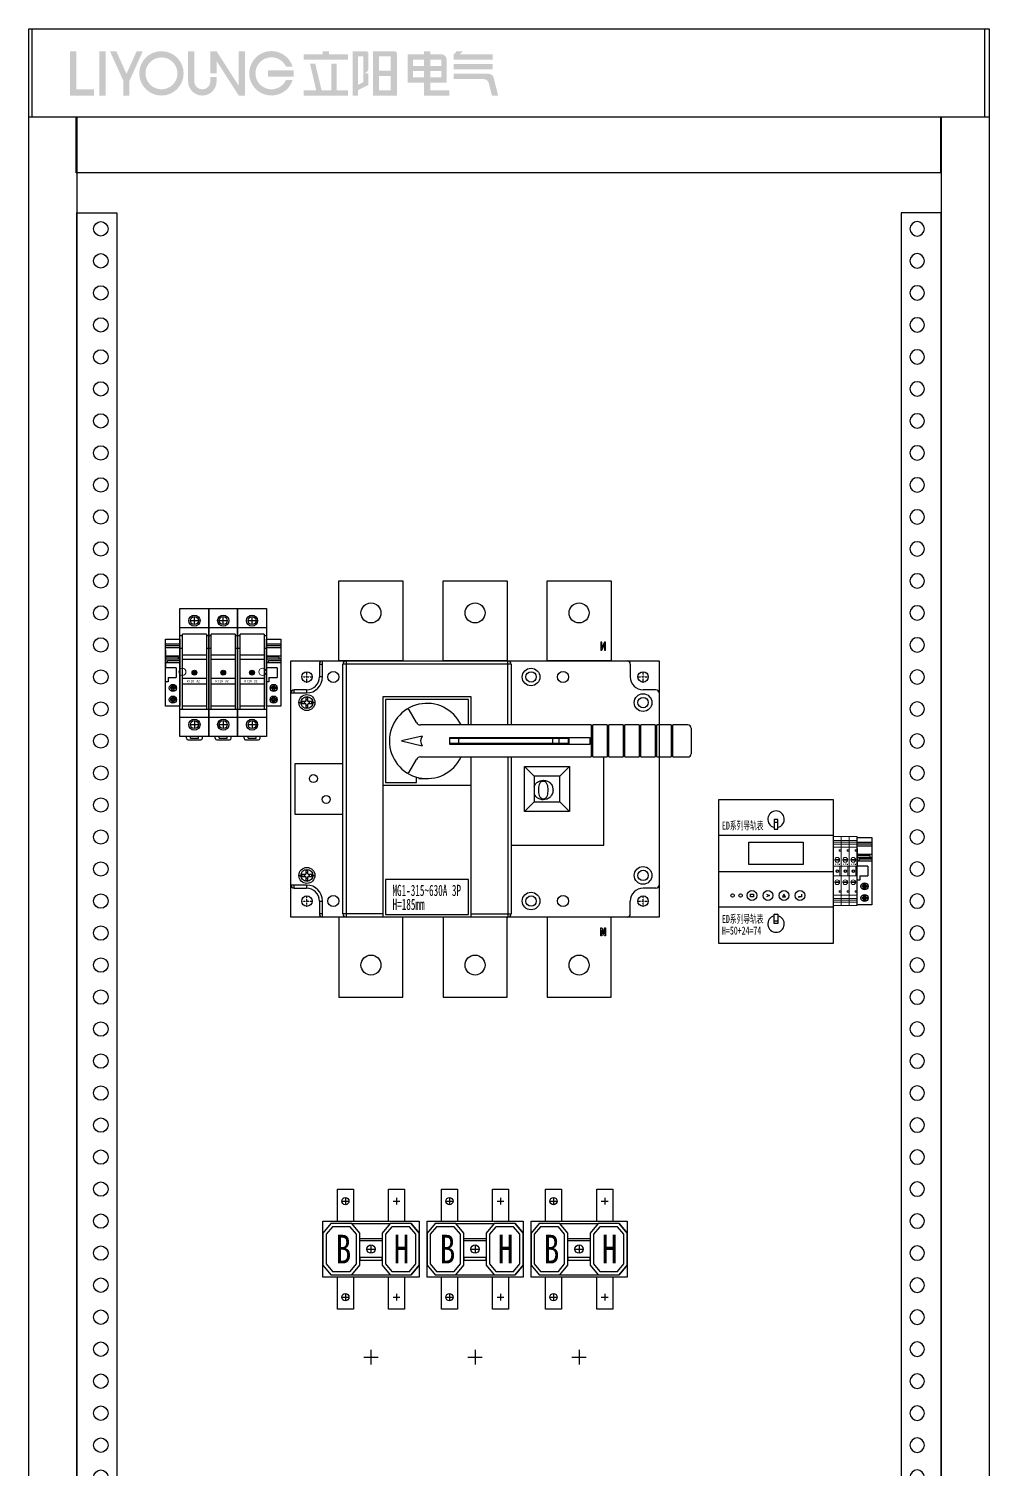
# Model space of a CAD drawing. Extents: x 1450776 to 1451376, y 413488 to 415288.
# Drawn here: x 1450776 to 1451376, y 414388 to 415288 of the extents above; entities that cross this region are included whole.
import ezdxf
from ezdxf.enums import TextEntityAlignment as Align

# ---------------------------------------------------------------- set-up
doc = ezdxf.new("R2010")
doc.units = 0
doc.header["$MEASUREMENT"] = 0
doc.linetypes.add('CENTER', pattern=[2, 1.25, -0.25, 0.25, -0.25])
for name, color, linetype in [('EL-TEXT', 3, 'Continuous'), ('LY-JS-BJ', 7, 'Continuous'), ('LY-JS-YQJ', 7, 'Continuous'), ('布置图', 20, 'Continuous')]:
    doc.layers.add(name, color=color, linetype=linetype)
doc.layers.add('LY-二次控制图', color=7, linetype='Continuous', lineweight=18)
doc.styles.add('-宋体', font='', dxfattribs={"width": 0.65})
doc.styles.add('宋体', font='', dxfattribs={"width": 0.8, "height": 3.5})
doc.styles.get('-宋体').set_extended_font_data('NSimSun')
doc.styles.get('宋体').set_extended_font_data('SimSun')

# ---------------------------------------------------------------- blocks, each defined once
blk = doc.blocks.new('RT18保险 正视图')
at = {"layer": 'LY-JS-YQJ'}
blk.add_hatch(color=1, dxfattribs=at).paths.add_polyline_path([(1.5, -40, 1), (-1.5, -40, 1)])
for p, q in [((-9, -80), (-9, 0)), ((-9, 0), (9, 0)), ((9, 0), (9, -80)), ((-2.5, -7.51), (2.5, -7.51)), ((0, -10.01), (0, -5.01)), ((9, -12.01), (-9, -12.01)), ((-7.5, -17), (-9, -17)), ((7.5, -16), (-7.5, -16)), ((-7.5, -63), (-7.5, -16)), ((7.5, -16), (7.5, -63)), ((9, -17), (7.5, -17)), ((-7.5, -25), (-9, -25)), ((9, -25), (7.5, -25)), ((7.5, -29), (-7.5, -29)), ((7.5, -31.75), (-7.5, -31.75)), ((-7.5, -43.5), (7.5, -43.5)), ((-7.5, -46.9), (7.5, -46.9)), ((9, -63), (-9, -63)), ((7.5, -61), (-7.5, -61)), ((9, -67.99), (-9, -67.99)), ((0, -69.99), (0, -74.99)), ((9, -80), (-9, -80)), ((-5, -81), (-5, -80)), ((-2.5, -72.49), (2.5, -72.49)), ((-2.5, -81), (-2.5, -80)), ((-2.5, -81), (2.5, -81)), ((2.5, -81), (2.5, -80)), ((5, -81), (5, -80)), ((-4, -82), (4, -82))]:
    blk.add_line(p, q, dxfattribs=at)
for centre, radius in [((0, -7.51), 3.5), ((0, -7.51), 2.5), ((0, -72.49), 3.5), ((0, -72.49), 2.5)]:
    blk.add_circle(centre, radius, dxfattribs=at)
at = {"layer": 'LY-JS-YQJ', "color": 1}
blk.add_circle((0, -40), 1.5, dxfattribs=at)
at = {"layer": 'LY-JS-YQJ'}
for centre, start, end in [((-4, -81), 180, 270), ((4, -81), 270, 0)]:
    blk.add_arc(centre, 1, start, end, dxfattribs=at)
at = {"layer": 'LY-JS-YQJ', "insert": (-4.8, -44.5), "char_height": 1.5, "width": 12.3, "attachment_point": 1}
blk.add_mtext('RT18-32', dxfattribs=at)
blk = doc.blocks.new('RT18-32X-6A')
at = {"layer": 'LY-JS-YQJ'}
blk.add_blockref('RT18保险 正视图', (9, 80), dxfattribs=at)
blk = doc.blocks.new('端子堵头')
at = {"layer": 'LY-JS-YQJ'}
for p, q in [((0, 39.03), (9, 39.03)), ((0, 37.96), (9, 37.96)), ((0, 36.73), (9, 36.73)), ((0, 35), (0, 24)), ((0, 31.48), (9, 31.48)), ((7.97, 30.59), (0, 30.59)), ((0, 29.53), (9, 29.53)), ((0, 27.32), (9, 27.32)), ((1.25, 27.32), (1.25, 28.56)), ((1.25, 28.56), (9, 28.56)), ((7.97, 29.53), (7.97, 30.59)), ((9, 35), (9, 24)), ((9, 34.58), (9, 33.47)), ((6.66, 24), (0, 24)), ((6.66, 24), (6.66, 18)), ((1.59, 15.27), (0, 15.27)), ((1.59, 18), (1.59, 15.27)), ((1.59, 18), (6.66, 18))]:
    blk.add_line(p, q, dxfattribs=at)
for points in [[(0, 42), (9, 42), (9, 0), (0, 0)], [(3.2, 12.05), (6.01, 12.05), (6.01, 10.99), (3.2, 10.99)], [(5.06, 12.84), (5.06, 10.03), (3.99, 10.03), (3.99, 12.84)], [(3.2, 4.76), (6.01, 4.76), (6.01, 3.69), (3.2, 3.69)], [(5.13, 5.6), (5.13, 2.79), (4.06, 2.79), (4.06, 5.6)]]:
    blk.add_lwpolyline(points, close=True, dxfattribs=at)
for centre in [(4.54, 11.43), (4.54, 4.14)]:
    blk.add_circle(centre, 2.23, dxfattribs=at)
blk = doc.blocks.new('A$C90d01b57')
at = {"layer": 'LY-二次控制图', "lineweight": -3}
for name, p in [('RT18-32X-6A', (-54, -80)), ('RT18-32X-6A', (-36, -80)), ('RT18-32X-6A', (-18, -80)), ('端子堵头', (-63, -61)), ('端子堵头', (0, -61))]:
    blk.add_blockref(name, p, dxfattribs=at)
blk = doc.blocks.new('A$C2BB77F8B')
at = {"color": 6}
for centre in [(10.5, 0.5), (60.5, 0.5)]:
    blk.add_circle(centre, 2.25, dxfattribs=at)
at = {"color": 0}
blk.add_blockref('A$C90d01b57', (63, 40), dxfattribs=at)
blk = doc.blocks.new('A$C03D07FCC')
for p, q in [((0, 19.03), (5, 19.03)), ((5, 19.03), (10, 19.03)), ((0, 17.96), (5, 17.96)), ((0, 16.73), (5, 16.73)), ((5, 13.21), (3.66, 13.21)), ((3.66, 13.21), (3.66, 12.43)), ((3.66, 12.43), (5, 12.43)), ((5, 17.96), (10, 17.96)), ((5, 16.73), (10, 16.73)), ((5, 12.43), (5, 11.32)), ((10, 13.21), (8.66, 13.21)), ((8.66, 13.21), (8.66, 12.43)), ((8.66, 12.43), (10, 12.43)), ((0, 3), (5, 3)), ((4.07, 3), (4.07, -3)), ((5, 3), (10, 3)), ((9.07, 3), (9.07, -3)), ((0, -3), (5, -3)), ((5, -3), (10, -3)), ((0, -17.12), (5, -17.12)), ((5, -12.33), (3.66, -12.33)), ((3.66, -12.33), (3.66, -13.11)), ((3.66, -13.11), (5, -13.11)), ((5, -17.12), (10, -17.12)), ((10, -12.33), (8.66, -12.33)), ((8.66, -12.33), (8.66, -13.11)), ((8.66, -13.11), (10, -13.11)), ((0, -18.19), (5, -18.19)), ((0, -19.42), (5, -19.42)), ((5, -18.19), (10, -18.19)), ((5, -19.42), (10, -19.42))]:
    blk.add_line(p, q)
at = {"color": 2}
for p, q in [((10, 19.03), (15, 19.03)), ((10, 17.96), (15, 17.96)), ((10, 16.73), (15, 16.73)), ((10, 12.43), (10, 11.32)), ((15, 13.21), (13.66, 13.21)), ((13.66, 13.21), (13.66, 12.43)), ((13.66, 12.43), (15, 12.43)), ((15, 12.43), (15, 11.32)), ((10, 3), (15, 3)), ((14.07, 3), (14.07, -3)), ((10, -3), (15, -3)), ((10, -17.12), (15, -17.12)), ((15, -12.33), (13.66, -12.33)), ((13.66, -12.33), (13.66, -13.11)), ((13.66, -13.11), (15, -13.11)), ((10, -18.19), (15, -18.19)), ((10, -19.42), (15, -19.42))]:
    blk.add_line(p, q, dxfattribs=at)
for points in [[(0, 21.5), (5, 21.5), (5, -21.5), (0, -21.5)], [(5, 21.5), (10, 21.5), (10, -21.5), (5, -21.5)], [(0, 15), (5, 15), (5, -15), (0, -15)], [(5, 15), (10, 15), (10, -15), (5, -15)], [(1.47, 7.3), (3.53, 7.3), (3.53, 6.79), (1.47, 6.79)], [(6.47, 7.3), (8.53, 7.3), (8.53, 6.79), (6.47, 6.79)], [(1.47, -6.71), (3.53, -6.71), (3.53, -7.23), (1.47, -7.23)], [(6.47, -6.71), (8.53, -6.71), (8.53, -7.23), (6.47, -7.23)]]:
    blk.add_lwpolyline(points, close=True)
for points in [[(10, 21.5), (15, 21.5), (15, -21.5), (10, -21.5)], [(10, 15), (15, 15), (15, -15), (10, -15)], [(11.47, 7.3), (13.53, 7.3), (13.53, 6.79), (11.47, 6.79)], [(11.47, -6.71), (13.53, -6.71), (13.53, -7.23), (11.47, -7.23)]]:
    blk.add_lwpolyline(points, close=True, dxfattribs=at)
for centre, radius in [((2.5, 7), 1.5), ((2.52, -0.08), 0.879), ((2.52, -0.08), 0.879), ((2.52, -0.08), 0.59), ((7.5, 7), 1.5), ((7.52, -0.08), 0.879), ((7.52, -0.08), 0.879), ((7.52, -0.08), 0.59), ((2.5, -7), 1.5), ((7.5, -7), 1.5)]:
    blk.add_circle(centre, radius)
for centre, radius in [((12.5, 7), 1.5), ((12.52, -0.08), 0.879), ((12.52, -0.08), 0.879), ((12.52, -0.08), 0.59), ((12.5, -7), 1.5)]:
    blk.add_circle(centre, radius, dxfattribs=at)
at = {"layer": 'LY-二次控制图', "lineweight": -3}
blk.add_blockref('端子堵头', (15, -21), dxfattribs=at)
at = {"char_height": 1, "width": 2.5692, "attachment_point": 1}
for insert in [(0.91, 4.81), (5.91, 4.81)]:
    blk.add_mtext('2.5mm', dxfattribs=dict(at, insert=insert))
at = {"color": 2, "insert": (10.91, 4.81), "char_height": 1, "width": 2.5692, "attachment_point": 1}
blk.add_mtext('2.5mm', dxfattribs=at)
blk = doc.blocks.new('隔离MG1-315-630 3P-2022.3')
at = {"color": 0, "linetype": 'Continuous', "lineweight": 25}
for p, q in [((193.57, 91.84), (193.57, 86.84)), ((194.2, 91.84), (193.57, 91.84)), ((194.2, 88.15), (194.2, 91.84)), ((195.87, 91.84), (194.23, 88.15)), ((194.26, 86.84), (195.9, 90.57)), ((196.56, 91.84), (195.87, 91.84)), ((195.9, 90.57), (195.93, 90.57)), ((195.93, 90.57), (195.93, 86.84)), ((196.56, 86.84), (196.56, 91.84)), ((193.57, 86.84), (194.26, 86.84)), ((194.23, 88.15), (194.2, 88.15)), ((195.93, 86.84), (196.56, 86.84)), ((17.75, 78), (19.75, 78)), ((17.75, 78), (17.75, 70)), ((19.75, 70), (19.75, 80)), ((137.5, 78), (32.5, 78)), ((32.5, -78), (32.5, 78)), ((34.5, 80), (34.5, -80)), ((135.5, 40), (135.5, 80)), ((137.5, 78), (137.5, 40)), ((212, 78), (212, 70)), ((19.75, 70), (17.75, 70)), ((0, 60), (9.75, 60)), ((2, 60), (2, 62)), ((9.75, 62), (2, 62)), ((6.85, 54.62), (6.85, 53.38)), ((9.03, 54.62), (6.85, 54.62)), ((8.27, 54.62), (8.27, 53.38)), ((10.57, 57.1), (9.33, 57.1)), ((9.33, 57.1), (9.33, 54.92)), ((10.57, 55.68), (9.33, 55.68)), ((9.75, 62), (9.75, 60)), ((10.57, 54.92), (10.57, 57.1)), ((13.05, 54.62), (10.87, 54.62)), ((11.63, 53.38), (11.63, 54.62)), ((13.05, 53.38), (13.05, 54.62)), ((112.49, 57.5), (57.49, 57.5)), ((57.49, 57.5), (57.49, -80)), ((110.99, 56), (58.99, 56)), ((58.99, 56), (58.99, 4)), ((110.99, 40), (110.99, 56)), ((112.49, 40), (112.49, 57.5)), ((228, 62), (220, 62)), ((5, 54), (6.21, 54)), ((6.85, 53.38), (9.03, 53.38)), ((9.33, 53.08), (9.33, 50.9)), ((9.33, 52.32), (10.57, 52.32)), ((9.33, 50.9), (10.57, 50.9)), ((10.57, 50.9), (10.57, 53.08)), ((10.87, 53.38), (13.05, 53.38)), ((13.69, 54), (14.95, 54)), ((78.36, 41.5), (73.76, 49.47)), ((187.5, 40), (80.96, 40)), ((187.5, 40), (187.5, 20)), ((188.5, 39), (187.5, 39)), ((197.5, 40), (188.5, 40)), ((188.5, 20), (188.5, 40)), ((197.5, 40), (197.5, 20)), ((198.5, 39), (197.5, 39)), ((207.5, 40), (198.5, 40)), ((198.5, 20), (198.5, 40)), ((207.5, 40), (207.5, 20)), ((208.5, 39), (207.5, 39)), ((217.5, 40), (208.5, 40)), ((208.5, 20), (208.5, 40)), ((217.5, 40), (217.5, 20)), ((218.5, 39), (217.5, 39)), ((227.5, 40), (218.5, 40)), ((218.5, 20), (218.5, 40)), ((227.5, 40), (227.5, 20)), ((228.5, 39), (227.5, 39)), ((237.5, 40), (228.5, 40)), ((228.5, 20), (228.5, 40)), ((237.5, 40), (237.5, 20)), ((238.5, 39), (237.5, 39)), ((238.5, 20), (238.5, 40)), ((248, 40), (238.5, 40)), ((82, 33), (69, 30)), ((69, 30), (82, 27)), ((187, 32), (99, 32)), ((99, 32), (99, 28)), ((99, 28), (187, 28)), ((104.93, 28.5), (104.93, 31.5)), ((163.6, 28.5), (163.6, 31.5)), ((167.56, 28.5), (167.56, 31.5)), ((173.46, 28.5), (173.46, 31.5)), ((173.72, 28.5), (173.72, 31.5)), ((187, 28), (187, 32)), ((73.76, 10.53), (78.36, 18.5)), ((80.96, 20), (187.5, 20)), ((112.49, -80), (112.49, 20)), ((135.5, 20), (135.5, -80)), ((137.5, 20), (137.5, -78)), ((187.5, 21), (188.5, 21)), ((188.5, 20), (197.5, 20)), ((195.5, -35), (195.5, 20)), ((197.5, 21), (198.5, 21)), ((198.5, 20), (207.5, 20)), ((207.5, 21), (208.5, 21)), ((208.5, 20), (217.5, 20)), ((217.5, 21), (218.5, 21)), ((218.5, 20), (227.5, 20)), ((227.5, 21), (228.5, 21)), ((228.5, 20), (237.5, 20)), ((237.5, 21), (238.5, 21)), ((238.5, 20), (248, 20)), ((2.5, 15.75), (2.5, -15.75)), ((32.5, 15.75), (2.5, 15.75)), ((146, 14), (174, 14)), ((146, -14), (146, 14)), ((152, 8), (146, 14)), ((174, 14), (168, 8)), ((174, 14), (174, -14)), ((57.49, 2.5), (112.49, 2.5)), ((58.99, 4), (78.49, 4)), ((78.49, 4), (78.49, 7.42)), ((79.99, 7.04), (79.99, 6.5)), ((79.99, 6.5), (84.99, 6.5)), ((84.99, 6.5), (85.25, 6.5)), ((168, 8), (152, 8)), ((152, 8), (152, -8)), ((168, -8), (168, 8)), ((152, -8), (146, -14)), ((152, -8), (168, -8)), ((174, -14), (168, -8)), ((2.5, -15.75), (32.5, -15.75)), ((174, -14), (146, -14)), ((137.5, -35), (195.5, -35)), ((6.85, -53.38), (6.85, -54.62)), ((9.03, -53.38), (6.85, -53.38)), ((8.27, -53.38), (8.27, -54.62)), ((10.57, -50.9), (9.33, -50.9)), ((9.33, -50.9), (9.33, -53.08)), ((10.57, -52.32), (9.33, -52.32)), ((10.57, -53.08), (10.57, -50.9)), ((13.05, -53.38), (10.87, -53.38)), ((11.63, -54.62), (11.63, -53.38)), ((13.05, -54.62), (13.05, -53.38)), ((9.75, -60), (0, -60)), ((2, -62), (2, -60)), ((2, -62), (9.75, -62)), ((4.95, -54), (6.21, -54)), ((6.85, -54.62), (9.03, -54.62)), ((9.33, -54.92), (9.33, -57.1)), ((9.33, -55.68), (10.57, -55.68)), ((9.33, -57.1), (10.57, -57.1)), ((9.75, -60), (9.75, -62)), ((10.57, -57.1), (10.57, -54.92)), ((10.87, -54.62), (13.05, -54.62)), ((13.69, -54), (14.95, -54)), ((110.99, -56.5), (58.99, -56.5)), ((58.99, -56.5), (58.99, -78.5)), ((110.99, -78.5), (110.99, -56.5)), ((228, -62), (220, -62)), ((17.75, -70), (19.75, -70)), ((17.75, -70), (17.75, -78)), ((19.75, -80), (19.75, -70)), ((212, -78), (212, -70)), ((19.75, -78), (17.75, -78)), ((57.49, -78), (32.5, -78)), ((58.99, -78.5), (110.99, -78.5)), ((112.49, -78), (137.5, -78)), ((193.57, -91.84), (193.57, -86.84)), ((193.57, -86.84), (194.26, -86.84)), ((194.23, -88.15), (194.2, -88.15)), ((194.2, -88.15), (194.2, -91.84)), ((195.87, -91.84), (194.23, -88.15)), ((194.26, -86.84), (195.9, -90.57)), ((195.93, -90.57), (195.93, -86.84)), ((195.93, -86.84), (196.56, -86.84)), ((196.56, -86.84), (196.56, -91.84)), ((194.2, -91.84), (193.57, -91.84)), ((196.56, -91.84), (195.87, -91.84)), ((195.9, -90.57), (195.93, -90.57))]:
    blk.add_line(p, q, dxfattribs=at)
at = {"color": 1, "linetype": 'CENTER', "ltscale": 0.13}
for p, q in [((10, 66.42), (10, 73.57)), ((220, 66.42), (220, 73.57)), ((6.42, 70), (13.57, 70)), ((216.42, 70), (223.57, 70)), ((6.42, -70), (13.57, -70)), ((10, -73.58), (10, -66.43)), ((216.42, -70), (223.57, -70)), ((220, -73.58), (220, -66.43))]:
    blk.add_line(p, q, dxfattribs=at)
for p, q in [((250, 38), (250, 22)), ((173.72, 31.5), (99, 31.5)), ((173.72, 28.5), (99, 28.5))]:
    blk.add_line(p, q)
for points in [[(30, 130), (70, 130), (70, 80), (30, 80)], [(95, 130), (135, 130), (135, 80), (95, 80)], [(160, 130), (200, 130), (200, 80), (160, 80)], [(30, -130), (70, -130), (70, -80), (30, -80)], [(95, -130), (135, -130), (135, -80), (95, -80)], [(160, -130), (200, -130), (200, -80), (160, -80)]]:
    blk.add_lwpolyline(points, close=True)
at = {"color": 0}
blk.add_lwpolyline([(0, 80), (230, 80), (230, -80), (0, -80)], close=True, dxfattribs=at)
for centre in [(50, 110), (115, 110), (180, 110), (50, -110), (115, -110), (180, -110)]:
    blk.add_circle(centre, 6.25)
at = {"color": 0, "linetype": 'Continuous', "lineweight": 25}
for centre, radius in [((10, 70), 3.25), ((26.5, 70), 3.5), ((150, 70), 5.5), ((150, 70), 3.25), ((170, 70), 3.5), ((220, 70), 3.25), ((9.95, 54), 5), ((9.95, 54), 3.74), ((220, 54), 5.5), ((220, 54), 3.25), ((14, 6.5), 2.5), ((22, -6.5), 2.5), ((9.95, -54), 5), ((9.95, -54), 3.74), ((220, -54), 5.5), ((220, -54), 3.25), ((10, -70), 3.25), ((26.5, -70), 3.5), ((150, -70), 5.5), ((150, -70), 3.25), ((170, -70), 3.5), ((220, -70), 3.25)]:
    blk.add_circle(centre, radius, dxfattribs=at)
for centre, radius, start, end in [((19.75, 78), 2, 90, 180), ((34.5, 78), 2, 90, 180), ((135.5, 78), 2, 0, 90), ((210, 78), 2, 0, 90), ((9.75, 70), 8, 270, 0), ((9.75, 70), 10, 270, 0), ((220, 70), 8, 180, 270), ((2, 60), 2, 90, 180), ((9.03, 54.92), 0.3, 270, 0), ((10.87, 54.92), 0.3, 180, 270), ((228, 60), 2, 0, 90), ((9.03, 53.08), 0.3, 0, 90), ((10.87, 53.08), 0.3, 90, 180), ((85, 30), 23.5, 25.18434, 334.81568), ((72.9, 48.97), 1, 30, 122.54732), ((80.96, 43), 3, 210, 270), ((248, 38), 2, 0, 90), ((86, 30), 5, 143.1301, 216.86991), ((80.96, 17), 3, 90, 150), ((248, 22), 2, 270, 0), ((72.9, 11.03), 1, 237.45268, 330), ((9.03, -53.08), 0.3, 270, 0), ((10.87, -53.08), 0.3, 180, 270), ((2, -60), 2, 180, 270), ((9.03, -54.92), 0.3, 0, 90), ((9.75, -70), 10, 0, 90), ((9.75, -70), 8, 0, 90), ((10.87, -54.92), 0.3, 90, 180), ((220, -70), 8, 90, 180), ((228, -60), 2, 270, 0), ((19.75, -78), 2, 180, 270), ((34.5, -78), 2, 180, 270), ((135.5, -78), 2, 270, 0), ((210, -78), 2, 270, 0)]:
    blk.add_arc(centre, radius, start, end, dxfattribs=at)
for points, knots in [([(152, 1.58), (152.07, 1.79), (152.25, 2.35), (152.81, 3.17), (153.35, 3.71), (153.62, 3.98)], [0, 0, 0, 0, 0.2159, 0.607961, 1, 1, 1, 1]), ([(153.62, 3.98), (153.95, 4.23), (154.61, 4.73), (155.99, 5.3), (157.05, 5.38), (157.7, 5.44)], [0, 0, 0, 0, 0.280154, 0.560408, 1, 1, 1, 1]), ([(157.57, 4.8), (157.28, 4.77), (156.7, 4.73), (155.93, 4.27), (155.39, 3.58), (154.92, 2.52), (154.64, 1.09), (154.61, -0.06), (154.6, -0.64)], [0, 0, 0, 0, 0.1248248, 0.2494614, 0.3743422, 0.4994684, 0.7495454, 1, 1, 1, 1]), ([(160.68, -0.64), (160.66, -0.06), (160.62, 1.1), (160.29, 2.53), (159.77, 3.58), (159.21, 4.26), (158.44, 4.72), (157.86, 4.77), (157.57, 4.8)], [0, 0, 0, 0, 0.250411, 0.500413, 0.625558, 0.750525, 0.875186, 1, 1, 1, 1]), ([(157.7, 5.44), (158.12, 5.41), (158.98, 5.36), (160.46, 4.91), (161.33, 4.24), (161.86, 3.82)], [0, 0, 0, 0, 0.2804314, 0.5607816, 1, 1, 1, 1]), ([(161.86, 3.82), (162.18, 3.48), (162.81, 2.8), (163.55, 1.28), (163.65, 0.09), (163.72, -0.64)], [0, 0, 0, 0, 0.280292, 0.560583, 1, 1, 1, 1]), ([(153.44, -5.12), (153.11, -4.78), (152.51, -4.15), (152.16, -3.34), (152, -2.97)], [0, 0, 0, 0, 0.536911, 1, 1, 1, 1]), ([(157.58, -6.72), (157.15, -6.7), (156.3, -6.65), (154.83, -6.2), (153.97, -5.53), (153.44, -5.12)], [0, 0, 0, 0, 0.280427, 0.560775, 1, 1, 1, 1]), ([(154.6, -0.64), (154.61, -1.22), (154.65, -2.38), (154.98, -3.81), (155.49, -4.86), (156.05, -5.54), (156.82, -6.01), (157.4, -6.06), (157.69, -6.08)], [0, 0, 0, 0, 0.25042, 0.500443, 0.625598, 0.750548, 0.875197, 1, 1, 1, 1]), ([(161.65, -5.27), (161.32, -5.52), (160.66, -6.02), (159.28, -6.59), (158.22, -6.67), (157.58, -6.72)], [0, 0, 0, 0, 0.280211, 0.560461, 1, 1, 1, 1]), ([(157.69, -6.08), (157.98, -6.06), (158.56, -6.02), (159.33, -5.55), (159.87, -4.87), (160.35, -3.81), (160.63, -2.37), (160.66, -1.22), (160.68, -0.64)], [0, 0, 0, 0, 0.124827, 0.249448, 0.374318, 0.499426, 0.749542, 1, 1, 1, 1]), ([(163.72, -0.64), (163.69, -1.13), (163.63, -2.11), (163.14, -3.39), (162.48, -4.47), (161.93, -5), (161.65, -5.27)], [0, 0, 0, 0, 0.279928, 0.55979, 0.779908, 1, 1, 1, 1])]:
    blk.add_open_spline(points, degree=3, knots=knots, dxfattribs=at)
at = {"color": 4, "linetype": 'ByBlock', "style": '宋体', "width": 0.6}
for s, p in [('MG1-315~630A 3P', (63.41, -63.35)), ('H=185mm', (63.5, -72.08))]:
    blk.add_text(s, height=7, dxfattribs=at).set_placement(p, align=Align.MIDDLE_LEFT)
blk = doc.blocks.new('ED系列导轨表-海恩德')
for p, q in [((34.53, 30.78), (36.97, 30.78)), ((29.7, -14.01), (31.7, -14.94)), ((31.7, -14.94), (29.7, -15.86)), ((40.7, -14.01), (39.7, -15.86)), ((39.7, -15.86), (41.7, -15.86)), ((41.7, -15.86), (40.7, -14.01)), ((49.7, -15.86), (50.04, -15.61)), ((49.7, -15.86), (50.04, -16.11)), ((34.53, -30.78), (36.97, -30.78))]:
    blk.add_line(p, q)
at = {"color": 1}
blk.add_line((0, 0), (71.5, 0), dxfattribs=at)
for points in [[(0, 45), (71.5, 45), (71.5, -45), (0, -45)], [(34.53, 26.56), (36.97, 26.56), (36.97, 32.53), (34.53, 32.53)], [(18.77, 18.28), (52.73, 18.28), (52.73, 4.5), (18.77, 4.5)], [(19.7, -14.01), (21.7, -14.01), (21.7, -15.86), (19.7, -15.86)], [(34.53, -26.56), (36.97, -26.56), (36.97, -32.53), (34.53, -32.53)]]:
    blk.add_lwpolyline(points, close=True)
at = {"color": 3}
blk.add_lwpolyline([(0, 22.83), (71.5, 22.83), (71.5, -22.17), (0, -22.17)], close=True, dxfattribs=at)
blk.add_lwpolyline([(51.7, -14.01), (51.7, -15.86), (49.7, -15.86)])
for centre, radius in [((8.57, -14.94), 1.06), ((13.57, -14.94), 1.06), ((20.7, -14.94), 3.07), ((30.7, -14.94), 3.07), ((40.7, -14.94), 3.07), ((50.7, -14.94), 3.07)]:
    blk.add_circle(centre, radius)
for centre, start, end in [((35.75, 32.71), 283.60377, 256.39623), ((35.75, -32.71), 103.60377, 76.39623)]:
    blk.add_arc(centre, 5.18, start, end)
at = {"layer": 'LY-二次控制图', "color": 4, "lineweight": -3, "style": '宋体', "width": 0.6}
for s, p in [('ED系列导轨表', (2.01, 26.24)), ('ED系列导轨表', (2.01, -32.11)), ('H=50+24=74', (2.01, -39.34))]:
    blk.add_text(s, height=5, dxfattribs=at).set_placement(p)
blk = doc.blocks.new('BH-0.66 φ30')
at = {"color": 1}
for p, q in [((-18.1, 12.5), (-13.9, 12.5)), ((-16, 14.6), (-16, 10.4)), ((13.9, 12.5), (18.1, 12.5)), ((16, 14.6), (16, 10.4)), ((-25, -1.5), (-30, -7.5)), ((-12, -1.5), (12, -1.5)), ((12, -1.5), (7, -7.5)), ((7, -7.5), (7, -27.5)), ((25, -1.5), (12, -1.5)), ((25, -1.5), (30, -7.5)), ((-2.59, -17.5), (2.59, -17.5)), ((0, -14.91), (0, -20.09)), ((-30, -27.5), (-25, -33.5)), ((-12, -33.5), (12, -33.5)), ((7, -27.5), (12, -33.5)), ((30, -27.5), (25, -33.5)), ((-18.1, -47.5), (-13.9, -47.5)), ((-16, -45.4), (-16, -49.6)), ((13.9, -47.5), (18.1, -47.5)), ((16, -45.4), (16, -49.6))]:
    blk.add_line(p, q, dxfattribs=at)
for points in [[(-21, 0), (-21, 20), (-11, 20), (-11, 0)], [(11, 0), (11, 20), (21, 20), (21, 0)], [(-25, -1.5), (-30, -7.5), (-30, -27.5), (-25, -33.5), (-12, -33.5), (-7, -27.5), (-7, -7.5), (-12, -1.5), (-25, -1.5)], [(12, -1.5), (7, -7.5), (7, -27.5), (12, -33.5), (25, -33.5), (30, -27.5), (30, -7.5), (25, -1.5), (12, -1.5)], [(-11, -35), (-11, -55), (-21, -55), (-21, -35)], [(21, -35), (21, -55), (11, -55), (11, -35)]]:
    blk.add_lwpolyline(points, dxfattribs=at)
for points in [[(-30, 0), (30, 0), (30, -35), (-30, -35)], [(-24.06, -3.5), (-28, -8.22), (-28, -26.78), (-24.06, -31.5), (-12.94, -31.5), (-9, -26.78), (-9, -8.22), (-12.94, -3.5)], [(12.94, -3.5), (9, -8.22), (9, -26.78), (12.94, -31.5), (24.06, -31.5), (28, -26.78), (28, -8.22), (24.06, -3.5)], [(-7, -10.83), (7, -10.83), (7, -12.4), (-7, -12.4)], [(-7, -24.33), (7, -24.33), (7, -22.76), (-7, -22.76)]]:
    blk.add_lwpolyline(points, close=True, dxfattribs=at)
blk.add_circle((0, -17.5), 2.59, dxfattribs=at)
at = {"layer": 'EL-TEXT', "color": 0, "linetype": 'ByBlock', "lineweight": -3, "style": '-宋体', "width": 0.8}
for s, p in [('B', (-17.19, -17.51)), ('H', (19.08, -17.51))]:
    blk.add_text(s, height=17.94, dxfattribs=at).set_placement(p, align=Align.MIDDLE_CENTER)
blk = doc.blocks.new('A$Cfccfe12f')
at = {"color": 3}
for p, q in [((-155.5, -105), (-146.5, -105)), ((-151, -100.5), (-151, -109.5)), ((-90.5, -105), (-81.5, -105)), ((-86, -100.5), (-86, -109.5)), ((-25.5, -105), (-16.5, -105)), ((-21, -100.5), (-21, -109.5))]:
    blk.add_line(p, q, dxfattribs=at)
for p in [(-151, -20), (-86, -20), (-21, -20)]:
    blk.add_blockref('BH-0.66 φ30', p, dxfattribs=at)
blk = doc.blocks.new('BH-0.66 φ30x3')
at = {"color": 6}
for centre in [(14, 47.5), (79, 47.5), (144, 47.5), (14, -12.5), (79, -12.5), (144, -12.5)]:
    blk.add_circle(centre, 2.25, dxfattribs=at)
at = {"color": 0}
blk.add_blockref('A$Cfccfe12f', (181, 55), dxfattribs=at)
blk = doc.blocks.new('*U18')
at = {"layer": 'LY-JS-BJ', "color": 6}
blk.add_circle((0, 0), 4.5, dxfattribs=at)
blk = doc.blocks.new('*U19')
at = {"layer": 'LY-JS-BJ', "color": 0, "linetype": 'ByBlock', "lineweight": -2, "transparency": 16777216}
for p in [(0, 0), (0, -20), (0, -40), (0, -60), (0, -80), (0, -100), (0, -120), (0, -140), (0, -160), (0, -180), (0, -200), (0, -220), (0, -240), (0, -260), (0, -280), (0, -300), (0, -320), (0, -340), (0, -360), (0, -380), (0, -400), (0, -420), (0, -440), (0, -460), (0, -480), (0, -500), (0, -520), (0, -540), (0, -560), (0, -580), (0, -600), (0, -620), (0, -640), (0, -660), (0, -680), (0, -700), (0, -720), (0, -740), (0, -760), (0, -780), (0, -800), (0, -820), (0, -840), (0, -860), (0, -880), (0, -900), (0, -920), (0, -940), (0, -960), (0, -980), (0, -1000), (0, -1020), (0, -1040), (0, -1060), (0, -1080), (0, -1100), (0, -1120), (0, -1140), (0, -1160), (0, -1180), (0, -1200), (0, -1220), (0, -1240), (0, -1260), (0, -1280), (0, -1300), (0, -1320), (0, -1340), (0, -1360), (0, -1380), (0, -1400), (0, -1420), (0, -1440), (0, -1460), (0, -1480), (0, -1500), (0, -1520), (0, -1540), (0, -1560), (0, -1580)]:
    blk.add_blockref('*U18', p, dxfattribs=at)
blk = doc.blocks.new('*U23')
at = {"layer": 'LY-JS-BJ', "color": 6}
blk.add_circle((0, 0), 4.5, dxfattribs=at)
blk = doc.blocks.new('*U24')
at = {"layer": 'LY-JS-BJ', "color": 0, "linetype": 'ByBlock', "lineweight": -2, "transparency": 16777216}
for p in [(0, 0), (0, -20), (0, -40), (0, -60), (0, -80), (0, -100), (0, -120), (0, -140), (0, -160), (0, -180), (0, -200), (0, -220), (0, -240), (0, -260), (0, -280), (0, -300), (0, -320), (0, -340), (0, -360), (0, -380), (0, -400), (0, -420), (0, -440), (0, -460), (0, -480), (0, -500), (0, -520), (0, -540), (0, -560), (0, -580), (0, -600), (0, -620), (0, -640), (0, -660), (0, -680), (0, -700), (0, -720), (0, -740), (0, -760), (0, -780), (0, -800), (0, -820), (0, -840), (0, -860), (0, -880), (0, -900), (0, -920), (0, -940), (0, -960), (0, -980), (0, -1000), (0, -1020), (0, -1040), (0, -1060), (0, -1080), (0, -1100), (0, -1120), (0, -1140), (0, -1160), (0, -1180), (0, -1200), (0, -1220), (0, -1240), (0, -1260), (0, -1280), (0, -1300), (0, -1320), (0, -1340), (0, -1360), (0, -1380), (0, -1400), (0, -1420), (0, -1440), (0, -1460), (0, -1480), (0, -1500), (0, -1520), (0, -1540), (0, -1560), (0, -1580)]:
    blk.add_blockref('*U23', p, dxfattribs=at)
blk = doc.blocks.new('911')
at = {"layer": 'LY-JS-BJ'}
for points in [[(-201.6, 15.7), (-207.1, 15.7), (-207.1, -23.9), (-199.2, -23.9), (-185.7, -23.9), (-185.7, -18.3), (-201.6, -18.3), (-201.6, -16.8)], [(-175.4, 15.7), (-181, 15.7), (-181, -23.9), (-175.4, -23.9)], [(-142.2, 15.7), (-147.7, 15.7), (-156.8, -4.5), (-165.9, 15.7), (-171.5, 15.7), (-159.6, -10.7), (-159.6, -23.9), (-154.1, -23.9), (-154.1, -10.7)], [(-96.2, -11.2), (-96.2, 15.7), (-101.8, 15.7), (-101.8, -11.2, 1), (-76.4, -11.2), (-76.4, -7.3), (-82, -7.3), (-82, -11.2, -1)], [(-76.4, 15.7), (-82, 15.7), (-82, -4.1), (-76.4, -4.1), (-76.4, 7), (-56.6, -23.9), (-51.1, -23.9), (-51.1, 15.7), (-56.6, 15.7), (-56.6, -15.2)], [(-8.5, -10), (-14.4, -10, -4.581742), (-14.4, 1.9), (-8.5, 1.9, 6.513131)], [(41, 12.9), (24, 12.9), (24, 15.7), (18.4, 15.7), (18.4, 12.9), (1.4, 12.9), (1.4, 8.2), (41, 8.2)], [(59.2, -4.1), (54.5, -4.1), (54.5, -12), (49.7, -14.4), (49.7, 11), (54.5, 11), (54.5, -4.1, 0.414214), (59.2, 0.7), (59.2, 13.3, 0.414214), (56.9, 15.7), (49.7, 15.7), (45, 15.7), (45, -23.9), (49.7, -23.9), (49.7, -19.1), (59.2, -14.4)], [(170.1, 12.9), (140.8, 12.9), (143.6, 15.7), (138, 15.7), (135.3, 12.9), (135.3, 8.2), (170.1, 8.2)], [(41, -19.1), (30.7, -19.1), (30.7, 4.6), (26, 4.6), (26, -19.1), (17.3, -19.1), (11.7, 4.6), (7, 4.6), (12.5, -19.1), (1.4, -19.1), (1.4, -23.9), (41, -23.9)], [(170.1, 4.2), (135.3, 4.2), (135.3, -0.5), (170.1, -0.5)], [(-7.7, -1.3), (-30.5, -1.3), (-30.5, -6.9), (-7.7, -6.9, 0.070346)], [(166.4, -4.5), (135.3, -4.5), (135.3, -9.2), (162, -9.2, -0.345496), (166.6, -12.9), (169.3, -23.9), (174.9, -23.9), (171, -8.1, 0.345496)]]:
    blk.add_hatch(color=7, dxfattribs=at).paths.add_polyline_path(points)
h = blk.add_hatch(color=7, dxfattribs=at)
h.paths.add_polyline_path([(-105.8, -4.1, 1), (-145.4, -4.1, 1)])
h.paths.add_polyline_path([(-139.8, -4.1, -1), (-111.3, -4.1, -1)], flags=16)
h = blk.add_hatch(color=7, dxfattribs=at)
h.paths.add_polyline_path([(84.6, 13.3, 0.414214), (82.2, 15.7), (63.2, 15.7), (63.2, -23.9), (84.6, -23.9)])
h.paths.add_polyline_path([(68.7, -19.1), (68.7, -6.5), (79, -6.5), (79, -19.1)], flags=16)
h.paths.add_polyline_path([(68.7, -1.7), (68.7, 11), (79, 11), (79, -1.7)], flags=16)
h = blk.add_hatch(color=7, dxfattribs=at)
h.paths.add_polyline_path([(124.2, 12.9), (114.3, 12.9), (114.3, 15.7), (108.7, 15.7), (108.7, 12.9), (94.1, 12.9), (94.1, -12.4), (108.7, -12.4), (108.7, -23.9), (131.3, -23.9), (131.3, -19.1), (114.3, -19.1), (114.3, -12.4), (128.9, -12.4), (128.9, 8.2, 0.414214)])
h.paths.add_polyline_path([(114.3, 8.2), (124.2, 8.2), (124.2, 2.6), (114.3, 2.6)], flags=16)
h.paths.add_polyline_path([(108.7, 8.2), (108.7, 2.6), (98.8, 2.6), (98.8, 8.2)], flags=16)
h.paths.add_polyline_path([(114.3, -2.1), (124.2, -2.1), (124.2, -7.6), (114.3, -7.6)], flags=16)
h.paths.add_polyline_path([(108.7, -2.1), (108.7, -7.6), (98.8, -7.6), (98.8, -2.1)], flags=16)

msp = doc.modelspace()

# ---------------------------------------------------------------- linework, layer by layer
at = {"layer": 'LY-JS-BJ', "color": 6, "ltscale": 50}
msp.add_line((1450776.4, 415233.05), (1451376.4, 415233.05), dxfattribs=at)
for points in [[(1450778.53, 415233.05), (1450778.53, 415288.05)], [(1451373.53, 415288.05), (1451373.53, 415233.05)], [(1451346.03, 415233.05), (1451346.03, 415198.05), (1450806.03, 415198.05), (1450806.03, 415233.05)], [(1450806.4, 415233.05), (1450806.4, 413488.05)], [(1451346.4, 415233.05), (1451346.4, 413488.05)]]:
    msp.add_lwpolyline(points, dxfattribs=at)
at = {"layer": 'LY-JS-BJ', "color": 6, "lineweight": -3}
for points in [[(1450831.4, 415173.05), (1450831.4, 413573.05), (1450806.4, 413573.05), (1450806.4, 415173.05)], [(1451321.4, 415173.05), (1451321.4, 413573.05), (1451346.4, 413573.05), (1451346.4, 415173.05)]]:
    msp.add_lwpolyline(points, close=True, dxfattribs=at)
at = {"layer": '布置图', "ltscale": 50}
msp.add_lwpolyline([(1450776.4, 415288.05), (1451376.4, 415288.05), (1451376.4, 413488.05), (1450776.4, 413488.05)], close=True, dxfattribs=at)

# ---------------------------------------------------------------- block references
at = {"color": 6}
for name, p in [('隔离MG1-315-630 3P-2022.3', (1450940.17, 414813.05)), ('ED系列导轨表-海恩德', (1451207.48, 414761.45)), ('BH-0.66 φ30x3', (1450960.17, 414508.05))]:
    msp.add_blockref(name, p, dxfattribs=at)
at = {"layer": 'LY-JS-BJ', "color": 6, "lineweight": -3, "xscale": 0.6999999999534339, "yscale": 0.6999999999534339, "zscale": 0.6999999999534339}
msp.add_blockref('911', (1450947.17, 415263.07), dxfattribs=at)
at = {"layer": 'LY-JS-BJ', "color": 6, "lineweight": -3}
msp.add_blockref('*U24', (1450821.4, 415163.05), dxfattribs=at)
at = {"layer": 'LY-JS-BJ', "color": 6, "lineweight": -3, "xscale": -1}
msp.add_blockref('*U19', (1451331.4, 415163.05), dxfattribs=at)
at = {"layer": 'LY-二次控制图', "color": 6, "lineweight": -3}
for name, p in [('A$C2BB77F8B', (1450861.85, 414885.76)), ('A$C03D07FCC', (1451278.98, 414761.78))]:
    msp.add_blockref(name, p, dxfattribs=at)

doc.saveas('drawing.dxf')
